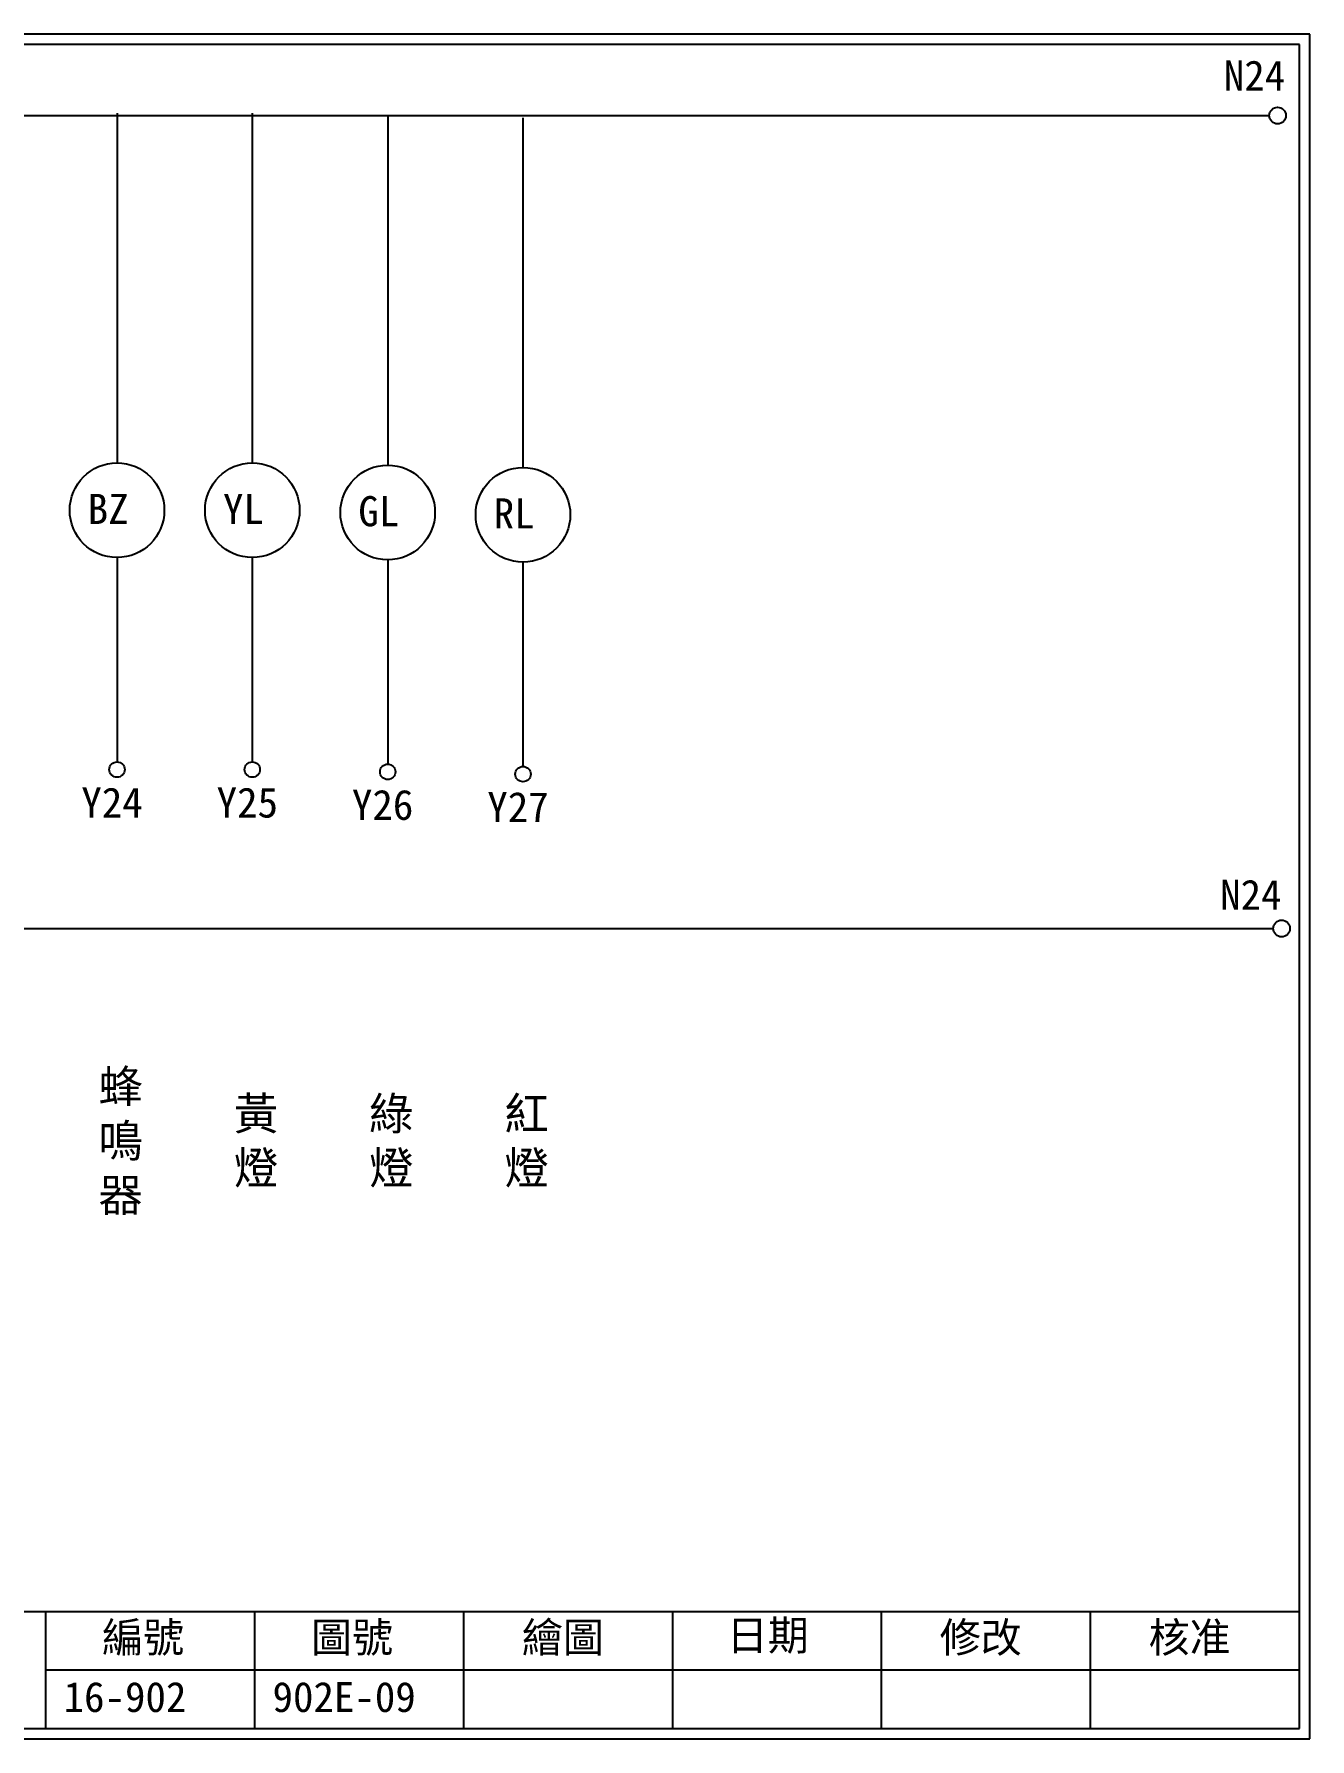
# Model space of a CAD drawing. Extents: x 926 to 1213, y 3 to 207.
# Drawn here: x 1060.1 to 1212.7, y 3 to 207 of the extents above; entities that cross this region are included whole.
import ezdxf

# ---------------------------------------------------------------- set-up
doc = ezdxf.new("R2010")
doc.units = 0
doc.layers.get('0').update_dxf_attribs({"linetype": 'CONTINUOUS'})
doc.layers.add('圖框層', color=7, linetype='CONTINUOUS')
doc.layers.add('標尺寸層', color=3, linetype='CONTINUOUS')
doc.styles.add('CNS', font='romanc.shx', dxfattribs={"bigfont": 'chineset.shx'})
doc.styles.add('STSL', font='kaiu.ttf')

msp = doc.modelspace()

# ---------------------------------------------------------------- linework, layer by layer
at = {"color": 0}
for centre in [(1208.88, 197.22), (1209.36, 99.96)]:
    msp.add_circle(centre, 1, dxfattribs=at)
at = {"layer": '圖框層', "color": 0}
for p, q in [((1212.74, 206.97), (925.74, 206.97)), ((1212.74, 3), (1212.74, 206.97)), ((1211.49, 205.72), (926.99, 205.72)), ((1211.49, 4.25), (1211.49, 205.72)), ((926.99, 18.25), (1211.49, 18.25)), ((1061.49, 4.25), (1061.49, 18.25)), ((1086.49, 4.25), (1086.49, 18.25)), ((1111.49, 4.25), (1111.49, 18.25)), ((1136.49, 4.25), (1136.49, 18.25)), ((1161.49, 4.25), (1161.49, 18.25)), ((1186.49, 4.25), (1186.49, 18.25)), ((1061.49, 11.25), (1211.49, 11.25)), ((926.99, 4.25), (1211.49, 4.25)), ((925.74, 3), (1212.74, 3))]:
    msp.add_line(p, q, dxfattribs=at)
at = {"layer": '標尺寸層', "color": 0}
for p, q in [((930.28, 197.22), (1207.88, 197.22)), ((1070, 197.49), (1070, 155.66)), ((1086.19, 197.49), (1086.19, 155.66)), ((1102.39, 197.22), (1102.39, 155.39)), ((1118.58, 196.95), (1118.58, 155.12)), ((1070, 144.34), (1070, 119.89)), ((1086.19, 144.34), (1086.19, 119.89)), ((1102.39, 144.07), (1102.39, 119.62)), ((1118.58, 143.8), (1118.58, 119.35)), ((930.49, 99.96), (1208.36, 99.96))]:
    msp.add_line(p, q, dxfattribs=at)
for centre, radius in [((1070, 150), 5.66), ((1086.19, 150), 5.66), ((1102.39, 149.73), 5.66), ((1118.58, 149.46), 5.66), ((1070, 118.97), 0.92), ((1086.19, 118.97), 0.92), ((1102.39, 118.7), 0.92), ((1118.58, 118.43), 0.92)]:
    msp.add_circle(centre, radius, dxfattribs=at)

# ---------------------------------------------------------------- texts
at = {"layer": '圖框層', "color": 0, "style": 'STSL'}
for s, p in [('N24', (1202.44, 200.22)), ('BZ', (1066.49, 148.36)), ('YL', (1082.68, 148.36)), ('GL', (1098.88, 148.09)), ('RL', (1115.07, 147.82)), ('Y24', (1065.73, 113.23)), ('Y25', (1081.92, 113.23)), ('Y26', (1098.11, 112.96)), ('Y27', (1114.31, 112.69)), ('N24', (1202, 102.2)), ('編號', (1068.21, 13.34)), ('圖號', (1093.21, 13.34)), ('繪圖', (1118.44, 13.34)), ('日期', (1142.96, 13.59)), ('修改', (1168.44, 13.34)), ('核准', (1193.44, 13.34)), ('16-902', (1063.61, 6.22)), ('902E-09', (1088.61, 6.22))]:
    msp.add_text(s, height=3.6, dxfattribs=at).set_placement(p)
at = {"layer": '標尺寸層', "color": 0, "char_height": 3.9, "width": 2.8481, "attachment_point": 5, "style": 'CNS'}
for s, insert in [('{\\fDFKai-SB|b0|i0|c136|p65;蜂鳴器}', (1070.44, 74.36)), ('{\\fDFKai-SB|b0|i0|c136|p65;黃燈 }', (1086.64, 74.36)), ('{\\fDFKai-SB|b0|i0|c136|p65;綠燈}', (1102.83, 74.36)), ('{\\fDFKai-SB|b0|i0|c136|p65;紅燈}', (1119.02, 74.36))]:
    msp.add_mtext(s, dxfattribs=dict(at, insert=insert))

doc.saveas('drawing.dxf')
